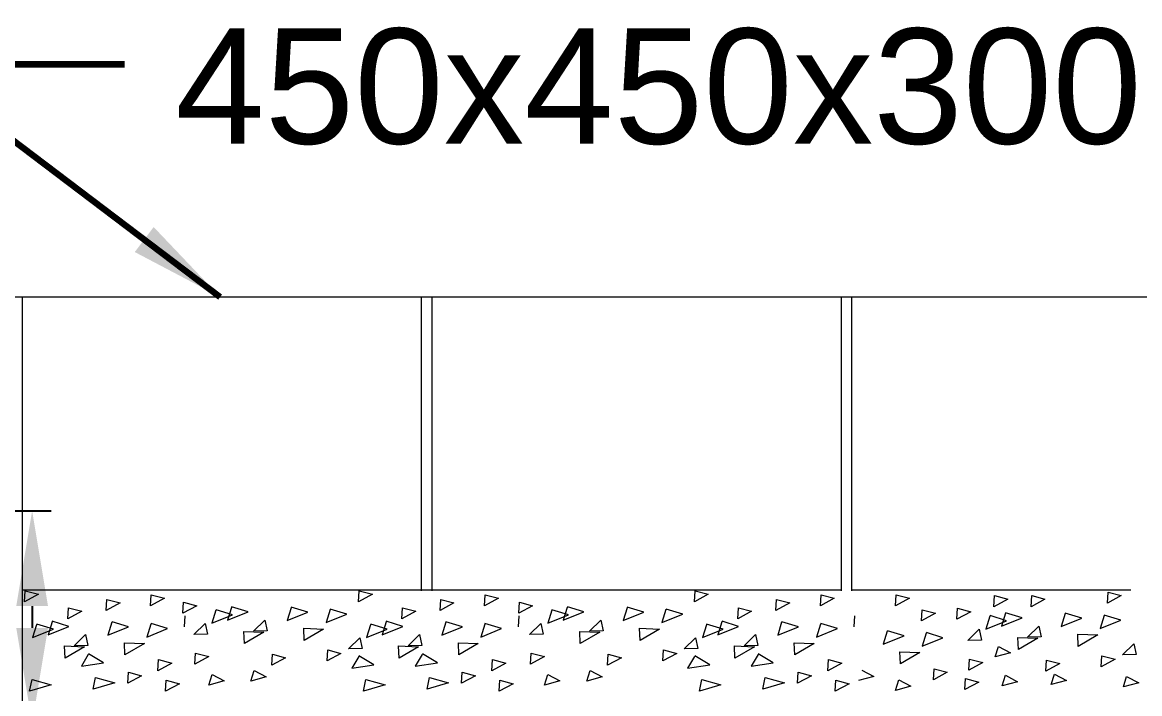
# Model space of a CAD drawing. Header units: inches. Extents: x 15 to 141071, y -30183 to 14738.
# Drawn here: x 140912.43 to 140922.98, y -18840.08 to -18833.74 of the extents above; entities that cross this region are included whole.
import ezdxf

# ---------------------------------------------------------------- set-up
doc = ezdxf.new("R2010")
doc.units = ezdxf.units.IN
doc.header["$MEASUREMENT"] = 0
doc.header["$PDMODE"] = 3
doc.layers.add('LINE', color=7, linetype='Continuous')
doc.styles.get("Standard").update_dxf_attribs({"font": 'arial.ttf'})
doc.dimstyles.get("Standard").update_dxf_attribs({"dimtxt": 0.18, "dimasz": 0.18, "dimexe": 0.18, "dimexo": 0.0625, "dimgap": 0.09, "dimtad": 0, "dimtih": 1, "dimtoh": 1, "dimdec": 4, "dimzin": 0, "dimdsep": 46, "dimtxsty": 'Standard', "dimcen": 0.09, "dimadec": 0, "dimazin": 0, "dimtfac": 1, "dimtdec": 4, "dimtofl": 0, "dimtmove": 0, "dimatfit": 3, "dimfxl": 1, "dimtolj": 1, "dimtzin": 0, "dimarcsym": 0})

# ---------------------------------------------------------------- blocks, each defined once
blk = doc.blocks.new('*D208')
at = {"layer": 'Defpoints', "color": 0, "ltscale": 0.5, "transparency": 16777216}
for p in [(140909.481, -18838.352), (140912.524, -18838.352), (140909.682, -18840.358)]:
    blk.add_point(p, dxfattribs=at)
at = {"layer": 'LINE', "color": 7, "ltscale": 0.5, "transparency": 16777216}
for p, q in [((140909.543, -18838.352), (140912.704, -18838.352)), ((140912.524, -18839.252), (140912.524, -18839.458)), ((140909.744, -18840.358), (140912.704, -18840.358)), ((140912.524, -18840.358), (140912.524, -18843.717)), ((140912.524, -18843.717), (140911.624, -18843.717))]:
    blk.add_line(p, q, dxfattribs=at)
for points in [[(140912.374, -18839.252), (140912.674, -18839.252), (140912.524, -18838.352)], [(140912.374, -18839.458), (140912.674, -18839.458), (140912.524, -18840.358)]]:
    blk.add_solid(points, dxfattribs=at)
at = {"layer": 'LINE', "color": 7, "lineweight": 20, "ltscale": 0.5, "transparency": 16777216, "insert": (140909.293, -18843.717), "char_height": 1.2, "attachment_point": 5}
blk.add_mtext('\\A1;0.30m', dxfattribs=at)
blk = doc.blocks.new('*D209')
at = {"layer": 'Defpoints', "color": 0, "ltscale": 0.5, "transparency": 16777216}
for p in [(140909.481, -18838.352), (140912.524, -18838.352), (140909.682, -18840.358)]:
    blk.add_point(p, dxfattribs=at)
at = {"layer": 'LINE', "color": 7, "ltscale": 0.5, "transparency": 16777216}
for p, q in [((140909.543, -18838.352), (140912.704, -18838.352)), ((140912.524, -18839.252), (140912.524, -18839.458)), ((140909.744, -18840.358), (140912.704, -18840.358)), ((140912.524, -18840.358), (140912.524, -18843.717)), ((140912.524, -18843.717), (140911.624, -18843.717))]:
    blk.add_line(p, q, dxfattribs=at)
for points in [[(140912.374, -18839.252), (140912.674, -18839.252), (140912.524, -18838.352)], [(140912.374, -18839.458), (140912.674, -18839.458), (140912.524, -18840.358)]]:
    blk.add_solid(points, dxfattribs=at)
at = {"layer": 'LINE', "color": 7, "lineweight": 20, "ltscale": 0.5, "transparency": 16777216, "insert": (140909.293, -18843.717), "char_height": 1.2, "attachment_point": 5}
blk.add_mtext('\\A1;0.30m', dxfattribs=at)

msp = doc.modelspace()

# ---------------------------------------------------------------- linework, layer by layer
at = {"layer": 'LINE', "color": 7, "lineweight": 20, "ltscale": 0.5}
for p, q in [((140920.265881, -18836.332575), (140904.988597, -18836.332575)), ((140920.265881, -18836.332575), (140904.988597, -18836.332575)), ((140912.434087, -18839.107513), (140912.434087, -18836.338675)), ((140912.434087, -18839.107513), (140912.434087, -18836.338675)), ((140912.434087, -18839.113613), (140912.434087, -18836.344774)), ((140912.434087, -18841.101413), (140912.434087, -18836.344774)), ((140912.434087, -18839.113613), (140912.434087, -18836.344774)), ((140912.434087, -18841.101413), (140912.434087, -18836.344774)), ((140916.201974, -18839.107513), (140916.201974, -18836.338675)), ((140916.201974, -18839.107513), (140916.201974, -18836.338675)), ((140916.300648, -18839.107513), (140916.300648, -18836.338675)), ((140916.300648, -18839.107513), (140916.300648, -18836.338675)), ((140920.167208, -18836.332575), (140918.594196, -18836.332575)), ((140920.167208, -18836.332575), (140918.594196, -18836.332575)), ((140920.167208, -18839.107513), (140920.167208, -18836.338675)), ((140920.167208, -18839.107513), (140920.167208, -18836.338675)), ((140924.033769, -18836.332575), (140920.265881, -18836.332575)), ((140922.931074, -18836.332575), (140920.265881, -18836.332575)), ((140920.265881, -18839.101413), (140920.265881, -18836.332575)), ((140924.033769, -18836.332575), (140920.265881, -18836.332575)), ((140922.931074, -18836.332575), (140920.265881, -18836.332575)), ((140920.265881, -18839.101413), (140920.265881, -18836.332575)), ((140920.265881, -18839.107513), (140920.265881, -18836.338675)), ((140920.265881, -18839.107513), (140920.265881, -18836.338675)), ((140920.265881, -18839.107513), (140920.265881, -18836.338675)), ((140920.265881, -18839.107513), (140920.265881, -18836.338675)), ((140920.167208, -18839.101413), (140912.434087, -18839.101413)), ((140920.167208, -18839.101413), (140912.434087, -18839.101413)), ((140912.453001, -18839.212361), (140912.459269, -18839.108112)), ((140912.453001, -18839.212361), (140912.459269, -18839.108112)), ((140912.584432, -18839.140625), (140912.453001, -18839.212361)), ((140912.584432, -18839.140625), (140912.453001, -18839.212361)), ((140912.459269, -18839.108112), (140912.584432, -18839.140625)), ((140912.459269, -18839.108112), (140912.584432, -18839.140625)), ((140913.642807, -18839.248831), (140913.649075, -18839.144581)), ((140913.642807, -18839.248831), (140913.649075, -18839.144581)), ((140913.649075, -18839.144581), (140913.774238, -18839.177094)), ((140913.649075, -18839.144581), (140913.774238, -18839.177094)), ((140915.606592, -18839.212361), (140915.612861, -18839.108112)), ((140915.606592, -18839.212361), (140915.612861, -18839.108112)), ((140915.738023, -18839.140625), (140915.606592, -18839.212361)), ((140915.738023, -18839.140625), (140915.606592, -18839.212361)), ((140915.612861, -18839.108112), (140915.738023, -18839.140625)), ((140915.612861, -18839.108112), (140915.738023, -18839.140625)), ((140916.796399, -18839.248831), (140916.802667, -18839.144581)), ((140916.796399, -18839.248831), (140916.802667, -18839.144581)), ((140916.802667, -18839.144581), (140916.927829, -18839.177094)), ((140916.802667, -18839.144581), (140916.927829, -18839.177094)), ((140918.778847, -18839.212361), (140918.785116, -18839.108112)), ((140918.778847, -18839.212361), (140918.785116, -18839.108112)), ((140918.910278, -18839.140625), (140918.778847, -18839.212361)), ((140918.910278, -18839.140625), (140918.778847, -18839.212361)), ((140918.785116, -18839.108112), (140918.910278, -18839.140625)), ((140918.785116, -18839.108112), (140918.910278, -18839.140625)), ((140919.968653, -18839.248831), (140919.974922, -18839.144581)), ((140919.968653, -18839.248831), (140919.974922, -18839.144581)), ((140919.974922, -18839.144581), (140920.100084, -18839.177094)), ((140919.974922, -18839.144581), (140920.100084, -18839.177094)), ((140922.900329, -18839.101413), (140920.265881, -18839.101413)), ((140922.900329, -18839.101413), (140920.265881, -18839.101413)), ((140920.677825, -18839.249516), (140920.684093, -18839.145266)), ((140920.677825, -18839.249516), (140920.684093, -18839.145266)), ((140920.684093, -18839.145266), (140920.809256, -18839.177779)), ((140920.684093, -18839.145266), (140920.809256, -18839.177779)), ((140921.607516, -18839.2579), (140921.613784, -18839.15365)), ((140921.607516, -18839.2579), (140921.613784, -18839.15365)), ((140921.613784, -18839.15365), (140921.738947, -18839.186164)), ((140921.613784, -18839.15365), (140921.738947, -18839.186164)), ((140921.95823, -18839.2579), (140921.964498, -18839.15365)), ((140921.95823, -18839.2579), (140921.964498, -18839.15365)), ((140921.964498, -18839.15365), (140922.089661, -18839.186164)), ((140921.964498, -18839.15365), (140922.089661, -18839.186164)), ((140922.679658, -18839.225404), (140922.685926, -18839.121154)), ((140922.679658, -18839.225404), (140922.685926, -18839.121154)), ((140922.811089, -18839.153667), (140922.679658, -18839.225404)), ((140922.811089, -18839.153667), (140922.679658, -18839.225404)), ((140922.685926, -18839.121154), (140922.811089, -18839.153667)), ((140922.685926, -18839.121154), (140922.811089, -18839.153667)), ((140912.862527, -18839.371709), (140912.868795, -18839.267459)), ((140912.862527, -18839.371709), (140912.868795, -18839.267459)), ((140912.868795, -18839.267459), (140912.993957, -18839.299972)), ((140912.868795, -18839.267459), (140912.993957, -18839.299972)), ((140913.222862, -18839.294425), (140913.22913, -18839.190175)), ((140913.222862, -18839.294425), (140913.22913, -18839.190175)), ((140913.354293, -18839.222688), (140913.222862, -18839.294425)), ((140913.354293, -18839.222688), (140913.222862, -18839.294425)), ((140913.22913, -18839.190175), (140913.354293, -18839.222688)), ((140913.22913, -18839.190175), (140913.354293, -18839.222688)), ((140913.774238, -18839.177094), (140913.642807, -18839.248831)), ((140913.774238, -18839.177094), (140913.642807, -18839.248831)), ((140913.947156, -18839.320587), (140913.953425, -18839.216338)), ((140913.947156, -18839.320587), (140913.953425, -18839.216338)), ((140914.078587, -18839.248851), (140913.947156, -18839.320587)), ((140914.078587, -18839.248851), (140913.947156, -18839.320587)), ((140913.953425, -18839.216338), (140914.078587, -18839.248851)), ((140913.953425, -18839.216338), (140914.078587, -18839.248851)), ((140914.405464, -18839.264025), (140914.367999, -18839.386516)), ((140914.405464, -18839.264025), (140914.367999, -18839.386516)), ((140914.563743, -18839.307379), (140914.406878, -18839.259401)), ((140914.563743, -18839.307379), (140914.406878, -18839.259401)), ((140914.970098, -18839.267301), (140914.932634, -18839.389792)), ((140914.970098, -18839.267301), (140914.932634, -18839.389792)), ((140915.128377, -18839.310656), (140914.971513, -18839.262678)), ((140915.128377, -18839.310656), (140914.971513, -18839.262678)), ((140916.016118, -18839.371709), (140916.022387, -18839.267459)), ((140916.016118, -18839.371709), (140916.022387, -18839.267459)), ((140916.022387, -18839.267459), (140916.147549, -18839.299972)), ((140916.022387, -18839.267459), (140916.147549, -18839.299972)), ((140916.376454, -18839.294425), (140916.382722, -18839.190175)), ((140916.376454, -18839.294425), (140916.382722, -18839.190175)), ((140916.507884, -18839.222688), (140916.376454, -18839.294425)), ((140916.507884, -18839.222688), (140916.376454, -18839.294425)), ((140916.382722, -18839.190175), (140916.507884, -18839.222688)), ((140916.382722, -18839.190175), (140916.507884, -18839.222688)), ((140916.927829, -18839.177094), (140916.796399, -18839.248831)), ((140916.927829, -18839.177094), (140916.796399, -18839.248831)), ((140917.119411, -18839.320587), (140917.12568, -18839.216338)), ((140917.119411, -18839.320587), (140917.12568, -18839.216338)), ((140917.250842, -18839.248851), (140917.119411, -18839.320587)), ((140917.250842, -18839.248851), (140917.119411, -18839.320587)), ((140917.12568, -18839.216338), (140917.250842, -18839.248851)), ((140917.12568, -18839.216338), (140917.250842, -18839.248851)), ((140917.577718, -18839.264025), (140917.540254, -18839.386516)), ((140917.577718, -18839.264025), (140917.540254, -18839.386516)), ((140917.735997, -18839.307379), (140917.579133, -18839.259401)), ((140917.735997, -18839.307379), (140917.579133, -18839.259401)), ((140918.142353, -18839.267301), (140918.104889, -18839.389792)), ((140918.142353, -18839.267301), (140918.104889, -18839.389792)), ((140918.300632, -18839.310656), (140918.143767, -18839.262678)), ((140918.300632, -18839.310656), (140918.143767, -18839.262678)), ((140919.188373, -18839.371709), (140919.194641, -18839.267459)), ((140919.188373, -18839.371709), (140919.194641, -18839.267459)), ((140919.194641, -18839.267459), (140919.319804, -18839.299972)), ((140919.194641, -18839.267459), (140919.319804, -18839.299972)), ((140919.548708, -18839.294425), (140919.554977, -18839.190175)), ((140919.548708, -18839.294425), (140919.554977, -18839.190175)), ((140919.680139, -18839.222688), (140919.548708, -18839.294425)), ((140919.680139, -18839.222688), (140919.548708, -18839.294425)), ((140919.554977, -18839.190175), (140919.680139, -18839.222688)), ((140919.554977, -18839.190175), (140919.680139, -18839.222688)), ((140920.100084, -18839.177094), (140919.968653, -18839.248831)), ((140920.100084, -18839.177094), (140919.968653, -18839.248831)), ((140920.809256, -18839.177779), (140920.677825, -18839.249516)), ((140920.809256, -18839.177779), (140920.677825, -18839.249516)), ((140921.738947, -18839.186164), (140921.607516, -18839.2579)), ((140921.738947, -18839.186164), (140921.607516, -18839.2579)), ((140922.089661, -18839.186164), (140921.95823, -18839.2579)), ((140922.089661, -18839.186164), (140921.95823, -18839.2579)), ((140912.993957, -18839.299972), (140912.862527, -18839.371709)), ((140912.993957, -18839.299972), (140912.862527, -18839.371709)), ((140913.963248, -18839.44847), (140913.969516, -18839.34422)), ((140913.963248, -18839.44847), (140913.969516, -18839.34422)), ((140914.259203, -18839.291076), (140914.221739, -18839.413566)), ((140914.259203, -18839.291076), (140914.221739, -18839.413566)), ((140914.221739, -18839.413566), (140914.417482, -18839.33443)), ((140914.221739, -18839.413566), (140914.417482, -18839.33443)), ((140914.417482, -18839.33443), (140914.260617, -18839.286452)), ((140914.417482, -18839.33443), (140914.260617, -18839.286452)), ((140914.367999, -18839.386516), (140914.563743, -18839.307379)), ((140914.367999, -18839.386516), (140914.563743, -18839.307379)), ((140914.932634, -18839.389792), (140915.128377, -18839.310656)), ((140914.932634, -18839.389792), (140915.128377, -18839.310656)), ((140915.338058, -18839.285296), (140915.300594, -18839.407787)), ((140915.338058, -18839.285296), (140915.300594, -18839.407787)), ((140915.300594, -18839.407787), (140915.496337, -18839.32865)), ((140915.300594, -18839.407787), (140915.496337, -18839.32865)), ((140915.496337, -18839.32865), (140915.339472, -18839.280673)), ((140915.496337, -18839.32865), (140915.339472, -18839.280673)), ((140916.147549, -18839.299972), (140916.016118, -18839.371709)), ((140916.147549, -18839.299972), (140916.016118, -18839.371709)), ((140917.11684, -18839.44847), (140917.123108, -18839.34422)), ((140917.11684, -18839.44847), (140917.123108, -18839.34422)), ((140917.431458, -18839.291076), (140917.393993, -18839.413566)), ((140917.431458, -18839.291076), (140917.393993, -18839.413566)), ((140917.393993, -18839.413566), (140917.589737, -18839.33443)), ((140917.393993, -18839.413566), (140917.589737, -18839.33443)), ((140917.589737, -18839.33443), (140917.432872, -18839.286452)), ((140917.589737, -18839.33443), (140917.432872, -18839.286452)), ((140917.540254, -18839.386516), (140917.735997, -18839.307379)), ((140917.540254, -18839.386516), (140917.735997, -18839.307379)), ((140918.104889, -18839.389792), (140918.300632, -18839.310656)), ((140918.104889, -18839.389792), (140918.300632, -18839.310656)), ((140918.510313, -18839.285296), (140918.472848, -18839.407787)), ((140918.510313, -18839.285296), (140918.472848, -18839.407787)), ((140918.472848, -18839.407787), (140918.668592, -18839.32865)), ((140918.472848, -18839.407787), (140918.668592, -18839.32865)), ((140918.668592, -18839.32865), (140918.511727, -18839.280673)), ((140918.668592, -18839.32865), (140918.511727, -18839.280673)), ((140919.319804, -18839.299972), (140919.188373, -18839.371709)), ((140919.319804, -18839.299972), (140919.188373, -18839.371709)), ((140920.289095, -18839.44847), (140920.295363, -18839.34422)), ((140920.289095, -18839.44847), (140920.295363, -18839.34422)), ((140920.923353, -18839.392352), (140920.929622, -18839.288103)), ((140920.923353, -18839.392352), (140920.929622, -18839.288103)), ((140921.054784, -18839.320616), (140920.923353, -18839.392352)), ((140921.054784, -18839.320616), (140920.923353, -18839.392352)), ((140920.929622, -18839.288103), (140921.054784, -18839.320616)), ((140920.929622, -18839.288103), (140921.054784, -18839.320616)), ((140921.257926, -18839.376709), (140921.264194, -18839.27246)), ((140921.257926, -18839.376709), (140921.264194, -18839.27246)), ((140921.389356, -18839.304973), (140921.257926, -18839.376709)), ((140921.389356, -18839.304973), (140921.257926, -18839.376709)), ((140921.264194, -18839.27246), (140921.389356, -18839.304973)), ((140921.264194, -18839.27246), (140921.389356, -18839.304973)), ((140921.569972, -18839.347198), (140921.532508, -18839.469688)), ((140921.569972, -18839.347198), (140921.532508, -18839.469688)), ((140921.728251, -18839.390552), (140921.571386, -18839.342574)), ((140921.728251, -18839.390552), (140921.571386, -18839.342574)), ((140921.716233, -18839.320147), (140921.678768, -18839.442638)), ((140921.716233, -18839.320147), (140921.678768, -18839.442638)), ((140921.678768, -18839.442638), (140921.874512, -18839.363501)), ((140921.678768, -18839.442638), (140921.874512, -18839.363501)), ((140921.874512, -18839.363501), (140921.717647, -18839.315523)), ((140921.874512, -18839.363501), (140921.717647, -18839.315523)), ((140922.280867, -18839.323424), (140922.243403, -18839.445914)), ((140922.280867, -18839.323424), (140922.243403, -18839.445914)), ((140922.243403, -18839.445914), (140922.439147, -18839.366778)), ((140922.243403, -18839.445914), (140922.439147, -18839.366778)), ((140922.439147, -18839.366778), (140922.282282, -18839.3188)), ((140922.439147, -18839.366778), (140922.282282, -18839.3188)), ((140922.648827, -18839.341418), (140922.611363, -18839.463909)), ((140922.648827, -18839.341418), (140922.611363, -18839.463909)), ((140922.807106, -18839.384772), (140922.650241, -18839.336795)), ((140922.807106, -18839.384772), (140922.650241, -18839.336795)), ((140912.566351, -18839.427777), (140912.528887, -18839.550268)), ((140912.566351, -18839.427777), (140912.528887, -18839.550268)), ((140912.528887, -18839.550268), (140912.724631, -18839.471131)), ((140912.528887, -18839.550268), (140912.724631, -18839.471131)), ((140912.724631, -18839.471131), (140912.567766, -18839.423153)), ((140912.724631, -18839.471131), (140912.567766, -18839.423153)), ((140912.712612, -18839.400727), (140912.675148, -18839.523217)), ((140912.712612, -18839.400727), (140912.675148, -18839.523217)), ((140912.675148, -18839.523217), (140912.870891, -18839.444081)), ((140912.675148, -18839.523217), (140912.870891, -18839.444081)), ((140912.870891, -18839.444081), (140912.714026, -18839.396103)), ((140912.870891, -18839.444081), (140912.714026, -18839.396103)), ((140913.277247, -18839.404003), (140913.239783, -18839.526494)), ((140913.277247, -18839.404003), (140913.239783, -18839.526494)), ((140913.239783, -18839.526494), (140913.435526, -18839.447357)), ((140913.239783, -18839.526494), (140913.435526, -18839.447357)), ((140913.435526, -18839.447357), (140913.278661, -18839.399379)), ((140913.435526, -18839.447357), (140913.278661, -18839.399379)), ((140913.645206, -18839.421998), (140913.607742, -18839.544488)), ((140913.645206, -18839.421998), (140913.607742, -18839.544488)), ((140913.607742, -18839.544488), (140913.803485, -18839.465352)), ((140913.607742, -18839.544488), (140913.803485, -18839.465352)), ((140913.803485, -18839.465352), (140913.646621, -18839.417374)), ((140913.803485, -18839.465352), (140913.646621, -18839.417374)), ((140914.05037, -18839.519611), (140914.15768, -18839.415185)), ((140914.05037, -18839.519611), (140914.15768, -18839.415185)), ((140914.15768, -18839.415185), (140914.179665, -18839.517283)), ((140914.15768, -18839.415185), (140914.179665, -18839.517283)), ((140914.615004, -18839.489411), (140914.722315, -18839.384986)), ((140914.615004, -18839.489411), (140914.722315, -18839.384986)), ((140914.722315, -18839.384986), (140914.7443, -18839.487084)), ((140914.722315, -18839.384986), (140914.7443, -18839.487084)), ((140915.088574, -18839.461843), (140915.27707, -18839.468873)), ((140915.093433, -18839.576397), (140915.088574, -18839.461843)), ((140915.088574, -18839.461843), (140915.27707, -18839.468873)), ((140915.093433, -18839.576397), (140915.088574, -18839.461843)), ((140915.27707, -18839.468873), (140915.093433, -18839.576397)), ((140915.27707, -18839.468873), (140915.093433, -18839.576397)), ((140915.719943, -18839.427777), (140915.682479, -18839.550268)), ((140915.719943, -18839.427777), (140915.682479, -18839.550268)), ((140915.682479, -18839.550268), (140915.878222, -18839.471131)), ((140915.682479, -18839.550268), (140915.878222, -18839.471131)), ((140915.878222, -18839.471131), (140915.721357, -18839.423153)), ((140915.878222, -18839.471131), (140915.721357, -18839.423153)), ((140915.866204, -18839.400727), (140915.828739, -18839.523217)), ((140915.866204, -18839.400727), (140915.828739, -18839.523217)), ((140915.828739, -18839.523217), (140916.024483, -18839.444081)), ((140915.828739, -18839.523217), (140916.024483, -18839.444081)), ((140916.024483, -18839.444081), (140915.867618, -18839.396103)), ((140916.024483, -18839.444081), (140915.867618, -18839.396103)), ((140916.430839, -18839.404003), (140916.393374, -18839.526494)), ((140916.430839, -18839.404003), (140916.393374, -18839.526494)), ((140916.393374, -18839.526494), (140916.589118, -18839.447357)), ((140916.393374, -18839.526494), (140916.589118, -18839.447357)), ((140916.589118, -18839.447357), (140916.432253, -18839.399379)), ((140916.589118, -18839.447357), (140916.432253, -18839.399379)), ((140916.798798, -18839.421998), (140916.761334, -18839.544488)), ((140916.798798, -18839.421998), (140916.761334, -18839.544488)), ((140916.761334, -18839.544488), (140916.957077, -18839.465352)), ((140916.761334, -18839.544488), (140916.957077, -18839.465352)), ((140916.957077, -18839.465352), (140916.800212, -18839.417374)), ((140916.957077, -18839.465352), (140916.800212, -18839.417374)), ((140917.222624, -18839.519611), (140917.329935, -18839.415185)), ((140917.222624, -18839.519611), (140917.329935, -18839.415185)), ((140917.329935, -18839.415185), (140917.35192, -18839.517283)), ((140917.329935, -18839.415185), (140917.35192, -18839.517283)), ((140917.787259, -18839.489411), (140917.89457, -18839.384986)), ((140917.787259, -18839.489411), (140917.89457, -18839.384986)), ((140917.89457, -18839.384986), (140917.916555, -18839.487084)), ((140917.89457, -18839.384986), (140917.916555, -18839.487084)), ((140918.260829, -18839.461843), (140918.449325, -18839.468873)), ((140918.265688, -18839.576397), (140918.260829, -18839.461843)), ((140918.260829, -18839.461843), (140918.449325, -18839.468873)), ((140918.265688, -18839.576397), (140918.260829, -18839.461843)), ((140918.449325, -18839.468873), (140918.265688, -18839.576397)), ((140918.449325, -18839.468873), (140918.265688, -18839.576397)), ((140918.892198, -18839.427777), (140918.854734, -18839.550268)), ((140918.892198, -18839.427777), (140918.854734, -18839.550268)), ((140918.854734, -18839.550268), (140919.050477, -18839.471131)), ((140918.854734, -18839.550268), (140919.050477, -18839.471131)), ((140919.050477, -18839.471131), (140918.893612, -18839.423153)), ((140919.050477, -18839.471131), (140918.893612, -18839.423153)), ((140919.038459, -18839.400727), (140919.000994, -18839.523217)), ((140919.038459, -18839.400727), (140919.000994, -18839.523217)), ((140919.000994, -18839.523217), (140919.196738, -18839.444081)), ((140919.000994, -18839.523217), (140919.196738, -18839.444081)), ((140919.196738, -18839.444081), (140919.039873, -18839.396103)), ((140919.196738, -18839.444081), (140919.039873, -18839.396103)), ((140919.603093, -18839.404003), (140919.565629, -18839.526494)), ((140919.603093, -18839.404003), (140919.565629, -18839.526494)), ((140919.565629, -18839.526494), (140919.761372, -18839.447357)), ((140919.565629, -18839.526494), (140919.761372, -18839.447357)), ((140919.761372, -18839.447357), (140919.604508, -18839.399379)), ((140919.761372, -18839.447357), (140919.604508, -18839.399379)), ((140919.971053, -18839.421998), (140919.933589, -18839.544488)), ((140919.971053, -18839.421998), (140919.933589, -18839.544488)), ((140919.933589, -18839.544488), (140920.129332, -18839.465352)), ((140919.933589, -18839.544488), (140920.129332, -18839.465352)), ((140920.129332, -18839.465352), (140919.972467, -18839.417374)), ((140920.129332, -18839.465352), (140919.972467, -18839.417374)), ((140921.361139, -18839.575733), (140921.468449, -18839.471307)), ((140921.361139, -18839.575733), (140921.468449, -18839.471307)), ((140921.468449, -18839.471307), (140921.490434, -18839.573405)), ((140921.468449, -18839.471307), (140921.490434, -18839.573405)), ((140921.532508, -18839.469688), (140921.728251, -18839.390552)), ((140921.532508, -18839.469688), (140921.728251, -18839.390552)), ((140921.925774, -18839.545533), (140922.033084, -18839.441108)), ((140921.925774, -18839.545533), (140922.033084, -18839.441108)), ((140922.033084, -18839.441108), (140922.055069, -18839.543206)), ((140922.033084, -18839.441108), (140922.055069, -18839.543206)), ((140922.611363, -18839.463909), (140922.807106, -18839.384772)), ((140922.611363, -18839.463909), (140922.807106, -18839.384772)), ((140912.922153, -18839.626113), (140913.029464, -18839.521687)), ((140912.922153, -18839.626113), (140913.029464, -18839.521687)), ((140913.029464, -18839.521687), (140913.051449, -18839.623785)), ((140913.029464, -18839.521687), (140913.051449, -18839.623785)), ((140914.179665, -18839.517283), (140914.05037, -18839.519611)), ((140914.179665, -18839.517283), (140914.05037, -18839.519611)), ((140914.528799, -18839.606596), (140914.52394, -18839.492043)), ((140914.52394, -18839.492043), (140914.712435, -18839.499073)), ((140914.528799, -18839.606596), (140914.52394, -18839.492043)), ((140914.52394, -18839.492043), (140914.712435, -18839.499073)), ((140914.712435, -18839.499073), (140914.528799, -18839.606596)), ((140914.712435, -18839.499073), (140914.528799, -18839.606596)), ((140914.7443, -18839.487084), (140914.615004, -18839.489411)), ((140914.7443, -18839.487084), (140914.615004, -18839.489411)), ((140915.51111, -18839.656313), (140915.61842, -18839.551887)), ((140915.51111, -18839.656313), (140915.61842, -18839.551887)), ((140915.61842, -18839.551887), (140915.640405, -18839.653985)), ((140915.61842, -18839.551887), (140915.640405, -18839.653985)), ((140916.075745, -18839.626113), (140916.183055, -18839.521687)), ((140916.075745, -18839.626113), (140916.183055, -18839.521687)), ((140916.183055, -18839.521687), (140916.20504, -18839.623785)), ((140916.183055, -18839.521687), (140916.20504, -18839.623785)), ((140917.35192, -18839.517283), (140917.222624, -18839.519611)), ((140917.35192, -18839.517283), (140917.222624, -18839.519611)), ((140917.701053, -18839.606596), (140917.696194, -18839.492043)), ((140917.696194, -18839.492043), (140917.88469, -18839.499073)), ((140917.701053, -18839.606596), (140917.696194, -18839.492043)), ((140917.696194, -18839.492043), (140917.88469, -18839.499073)), ((140917.88469, -18839.499073), (140917.701053, -18839.606596)), ((140917.88469, -18839.499073), (140917.701053, -18839.606596)), ((140917.916555, -18839.487084), (140917.787259, -18839.489411)), ((140917.916555, -18839.487084), (140917.787259, -18839.489411)), ((140918.683365, -18839.656313), (140918.790675, -18839.551887)), ((140918.683365, -18839.656313), (140918.790675, -18839.551887)), ((140918.790675, -18839.551887), (140918.81266, -18839.653985)), ((140918.790675, -18839.551887), (140918.81266, -18839.653985)), ((140919.247999, -18839.626113), (140919.35531, -18839.521687)), ((140919.247999, -18839.626113), (140919.35531, -18839.521687)), ((140919.35531, -18839.521687), (140919.377295, -18839.623785)), ((140919.35531, -18839.521687), (140919.377295, -18839.623785)), ((140920.600681, -18839.489361), (140920.563217, -18839.611852)), ((140920.600681, -18839.489361), (140920.563217, -18839.611852)), ((140920.563217, -18839.611852), (140920.75896, -18839.532715)), ((140920.563217, -18839.611852), (140920.75896, -18839.532715)), ((140920.75896, -18839.532715), (140920.602096, -18839.484737)), ((140920.75896, -18839.532715), (140920.602096, -18839.484737)), ((140920.968641, -18839.507356), (140920.931177, -18839.629846)), ((140920.968641, -18839.507356), (140920.931177, -18839.629846)), ((140920.931177, -18839.629846), (140921.12692, -18839.55071)), ((140920.931177, -18839.629846), (140921.12692, -18839.55071)), ((140921.12692, -18839.55071), (140920.970055, -18839.502732)), ((140921.12692, -18839.55071), (140920.970055, -18839.502732)), ((140921.490434, -18839.573405), (140921.361139, -18839.575733)), ((140921.490434, -18839.573405), (140921.361139, -18839.575733)), ((140921.839568, -18839.662719), (140921.834709, -18839.548165)), ((140921.834709, -18839.548165), (140922.023204, -18839.555195)), ((140921.839568, -18839.662719), (140921.834709, -18839.548165)), ((140921.834709, -18839.548165), (140922.023204, -18839.555195)), ((140922.023204, -18839.555195), (140921.839568, -18839.662719)), ((140922.023204, -18839.555195), (140921.839568, -18839.662719)), ((140922.055069, -18839.543206), (140921.925774, -18839.545533)), ((140922.055069, -18839.543206), (140921.925774, -18839.545533)), ((140922.399344, -18839.517965), (140922.587839, -18839.524995)), ((140922.404203, -18839.632519), (140922.399344, -18839.517965)), ((140922.399344, -18839.517965), (140922.587839, -18839.524995)), ((140922.404203, -18839.632519), (140922.399344, -18839.517965)), ((140922.587839, -18839.524995), (140922.404203, -18839.632519)), ((140922.587839, -18839.524995), (140922.404203, -18839.632519)), ((140912.831088, -18839.628744), (140913.019583, -18839.635774)), ((140912.835947, -18839.743298), (140912.831088, -18839.628744)), ((140912.831088, -18839.628744), (140913.019583, -18839.635774)), ((140912.835947, -18839.743298), (140912.831088, -18839.628744)), ((140913.019583, -18839.635774), (140912.835947, -18839.743298)), ((140913.019583, -18839.635774), (140912.835947, -18839.743298)), ((140913.051449, -18839.623785), (140912.922153, -18839.626113)), ((140913.051449, -18839.623785), (140912.922153, -18839.626113)), ((140913.395723, -18839.598545), (140913.584218, -18839.605575)), ((140913.400582, -18839.713098), (140913.395723, -18839.598545)), ((140913.395723, -18839.598545), (140913.584218, -18839.605575)), ((140913.400582, -18839.713098), (140913.395723, -18839.598545)), ((140913.584218, -18839.605575), (140913.400582, -18839.713098)), ((140913.584218, -18839.605575), (140913.400582, -18839.713098)), ((140915.309393, -18839.770454), (140915.315661, -18839.666204)), ((140915.309393, -18839.770454), (140915.315661, -18839.666204)), ((140915.315661, -18839.666204), (140915.440824, -18839.698717)), ((140915.315661, -18839.666204), (140915.440824, -18839.698717)), ((140915.640405, -18839.653985), (140915.51111, -18839.656313)), ((140915.640405, -18839.653985), (140915.51111, -18839.656313)), ((140915.98468, -18839.628744), (140916.173175, -18839.635774)), ((140915.989539, -18839.743298), (140915.98468, -18839.628744)), ((140915.98468, -18839.628744), (140916.173175, -18839.635774)), ((140915.989539, -18839.743298), (140915.98468, -18839.628744)), ((140916.173175, -18839.635774), (140915.989539, -18839.743298)), ((140916.173175, -18839.635774), (140915.989539, -18839.743298)), ((140916.20504, -18839.623785), (140916.075745, -18839.626113)), ((140916.20504, -18839.623785), (140916.075745, -18839.626113)), ((140916.549315, -18839.598545), (140916.73781, -18839.605575)), ((140916.554174, -18839.713098), (140916.549315, -18839.598545)), ((140916.549315, -18839.598545), (140916.73781, -18839.605575)), ((140916.554174, -18839.713098), (140916.549315, -18839.598545)), ((140916.73781, -18839.605575), (140916.554174, -18839.713098)), ((140916.73781, -18839.605575), (140916.554174, -18839.713098)), ((140918.481648, -18839.770454), (140918.487916, -18839.666204)), ((140918.481648, -18839.770454), (140918.487916, -18839.666204)), ((140918.487916, -18839.666204), (140918.613079, -18839.698717)), ((140918.487916, -18839.666204), (140918.613079, -18839.698717)), ((140918.81266, -18839.653985), (140918.683365, -18839.656313)), ((140918.81266, -18839.653985), (140918.683365, -18839.656313)), ((140919.156935, -18839.628744), (140919.34543, -18839.635774)), ((140919.161794, -18839.743298), (140919.156935, -18839.628744)), ((140919.156935, -18839.628744), (140919.34543, -18839.635774)), ((140919.161794, -18839.743298), (140919.156935, -18839.628744)), ((140919.34543, -18839.635774), (140919.161794, -18839.743298)), ((140919.34543, -18839.635774), (140919.161794, -18839.743298)), ((140919.377295, -18839.623785), (140919.247999, -18839.626113)), ((140919.377295, -18839.623785), (140919.247999, -18839.626113)), ((140919.721569, -18839.598545), (140919.910065, -18839.605575)), ((140919.726428, -18839.713098), (140919.721569, -18839.598545)), ((140919.721569, -18839.598545), (140919.910065, -18839.605575)), ((140919.726428, -18839.713098), (140919.721569, -18839.598545)), ((140919.910065, -18839.605575), (140919.726428, -18839.713098)), ((140919.910065, -18839.605575), (140919.726428, -18839.713098)), ((140920.719157, -18839.683902), (140920.907653, -18839.690933)), ((140920.724017, -18839.798456), (140920.719157, -18839.683902)), ((140920.719157, -18839.683902), (140920.907653, -18839.690933)), ((140920.724017, -18839.798456), (140920.719157, -18839.683902)), ((140920.907653, -18839.690933), (140920.724017, -18839.798456)), ((140920.907653, -18839.690933), (140920.724017, -18839.798456)), ((140921.61986, -18839.732707), (140921.650904, -18839.632989)), ((140921.61986, -18839.732707), (140921.650904, -18839.632989)), ((140921.650904, -18839.632989), (140921.764643, -18839.69452)), ((140921.650904, -18839.632989), (140921.764643, -18839.69452)), ((140922.821879, -18839.712435), (140922.929189, -18839.608009)), ((140922.821879, -18839.712435), (140922.929189, -18839.608009)), ((140922.929189, -18839.608009), (140922.951175, -18839.710107)), ((140922.929189, -18839.608009), (140922.951175, -18839.710107)), ((140913.054391, -18839.708666), (140912.988692, -18839.818626)), ((140913.054391, -18839.708666), (140912.988692, -18839.818626)), ((140912.988692, -18839.818626), (140913.197688, -18839.788651)), ((140912.988692, -18839.818626), (140913.197688, -18839.788651)), ((140913.197688, -18839.788651), (140913.056871, -18839.704515)), ((140913.197688, -18839.788651), (140913.056871, -18839.704515)), ((140913.712644, -18839.862472), (140913.718912, -18839.758222)), ((140913.712644, -18839.862472), (140913.718912, -18839.758222)), ((140913.844075, -18839.790735), (140913.712644, -18839.862472)), ((140913.844075, -18839.790735), (140913.712644, -18839.862472)), ((140913.718912, -18839.758222), (140913.844075, -18839.790735)), ((140913.718912, -18839.758222), (140913.844075, -18839.790735)), ((140914.059823, -18839.801127), (140914.066091, -18839.696877)), ((140914.059823, -18839.801127), (140914.066091, -18839.696877)), ((140914.191254, -18839.72939), (140914.059823, -18839.801127)), ((140914.191254, -18839.72939), (140914.059823, -18839.801127)), ((140914.066091, -18839.696877), (140914.191254, -18839.72939)), ((140914.066091, -18839.696877), (140914.191254, -18839.72939)), ((140914.787032, -18839.811351), (140914.7933, -18839.707102)), ((140914.787032, -18839.811351), (140914.7933, -18839.707102)), ((140914.918463, -18839.739615), (140914.787032, -18839.811351)), ((140914.918463, -18839.739615), (140914.787032, -18839.811351)), ((140914.7933, -18839.707102), (140914.918463, -18839.739615)), ((140914.7933, -18839.707102), (140914.918463, -18839.739615)), ((140915.440824, -18839.698717), (140915.309393, -18839.770454)), ((140915.440824, -18839.698717), (140915.309393, -18839.770454)), ((140915.608036, -18839.727764), (140915.542338, -18839.837723)), ((140915.608036, -18839.727764), (140915.542338, -18839.837723)), ((140915.751334, -18839.807749), (140915.610516, -18839.723613)), ((140915.751334, -18839.807749), (140915.610516, -18839.723613)), ((140916.207982, -18839.708666), (140916.142283, -18839.818626)), ((140916.207982, -18839.708666), (140916.142283, -18839.818626)), ((140916.142283, -18839.818626), (140916.35128, -18839.788651)), ((140916.142283, -18839.818626), (140916.35128, -18839.788651)), ((140916.35128, -18839.788651), (140916.210462, -18839.704515)), ((140916.35128, -18839.788651), (140916.210462, -18839.704515)), ((140916.866235, -18839.862472), (140916.872504, -18839.758222)), ((140916.866235, -18839.862472), (140916.872504, -18839.758222)), ((140916.997666, -18839.790735), (140916.866235, -18839.862472)), ((140916.997666, -18839.790735), (140916.866235, -18839.862472)), ((140916.872504, -18839.758222), (140916.997666, -18839.790735)), ((140916.872504, -18839.758222), (140916.997666, -18839.790735)), ((140917.232077, -18839.801127), (140917.238346, -18839.696877)), ((140917.232077, -18839.801127), (140917.238346, -18839.696877)), ((140917.363508, -18839.72939), (140917.232077, -18839.801127)), ((140917.363508, -18839.72939), (140917.232077, -18839.801127)), ((140917.238346, -18839.696877), (140917.363508, -18839.72939)), ((140917.238346, -18839.696877), (140917.363508, -18839.72939)), ((140917.959286, -18839.811351), (140917.965555, -18839.707102)), ((140917.959286, -18839.811351), (140917.965555, -18839.707102)), ((140918.090717, -18839.739615), (140917.959286, -18839.811351)), ((140918.090717, -18839.739615), (140917.959286, -18839.811351)), ((140917.965555, -18839.707102), (140918.090717, -18839.739615)), ((140917.965555, -18839.707102), (140918.090717, -18839.739615)), ((140918.613079, -18839.698717), (140918.481648, -18839.770454)), ((140918.613079, -18839.698717), (140918.481648, -18839.770454)), ((140918.780291, -18839.727764), (140918.714592, -18839.837723)), ((140918.780291, -18839.727764), (140918.714592, -18839.837723)), ((140918.923589, -18839.807749), (140918.782771, -18839.723613)), ((140918.923589, -18839.807749), (140918.782771, -18839.723613)), ((140919.380237, -18839.708666), (140919.314538, -18839.818626)), ((140919.380237, -18839.708666), (140919.314538, -18839.818626)), ((140919.314538, -18839.818626), (140919.523535, -18839.788651)), ((140919.314538, -18839.818626), (140919.523535, -18839.788651)), ((140919.523535, -18839.788651), (140919.382717, -18839.704515)), ((140919.523535, -18839.788651), (140919.382717, -18839.704515)), ((140920.03849, -18839.862472), (140920.044758, -18839.758222)), ((140920.03849, -18839.862472), (140920.044758, -18839.758222)), ((140920.169921, -18839.790735), (140920.03849, -18839.862472)), ((140920.169921, -18839.790735), (140920.03849, -18839.862472)), ((140920.044758, -18839.758222), (140920.169921, -18839.790735)), ((140920.044758, -18839.758222), (140920.169921, -18839.790735)), ((140921.370592, -18839.857249), (140921.37686, -18839.752999)), ((140921.370592, -18839.857249), (140921.37686, -18839.752999)), ((140921.502023, -18839.785512), (140921.370592, -18839.857249)), ((140921.502023, -18839.785512), (140921.370592, -18839.857249)), ((140921.37686, -18839.752999), (140921.502023, -18839.785512)), ((140921.37686, -18839.752999), (140921.502023, -18839.785512)), ((140921.764643, -18839.69452), (140921.61986, -18839.732707)), ((140921.764643, -18839.69452), (140921.61986, -18839.732707)), ((140922.097801, -18839.867474), (140922.104069, -18839.763224)), ((140922.097801, -18839.867474), (140922.104069, -18839.763224)), ((140922.229232, -18839.795737), (140922.097801, -18839.867474)), ((140922.229232, -18839.795737), (140922.097801, -18839.867474)), ((140922.104069, -18839.763224), (140922.229232, -18839.795737)), ((140922.104069, -18839.763224), (140922.229232, -18839.795737)), ((140922.620162, -18839.826576), (140922.62643, -18839.722326)), ((140922.620162, -18839.826576), (140922.62643, -18839.722326)), ((140922.751593, -18839.754839), (140922.620162, -18839.826576)), ((140922.751593, -18839.754839), (140922.620162, -18839.826576)), ((140922.62643, -18839.722326), (140922.751593, -18839.754839)), ((140922.62643, -18839.722326), (140922.751593, -18839.754839)), ((140922.951175, -18839.710107), (140922.821879, -18839.712435)), ((140922.951175, -18839.710107), (140922.821879, -18839.712435)), ((140913.426794, -18839.981399), (140913.433063, -18839.877149)), ((140913.426794, -18839.981399), (140913.433063, -18839.877149)), ((140913.433063, -18839.877149), (140913.558225, -18839.909662)), ((140913.433063, -18839.877149), (140913.558225, -18839.909662)), ((140914.191979, -18839.998022), (140914.223022, -18839.898304)), ((140914.191979, -18839.998022), (140914.223022, -18839.898304)), ((140914.223022, -18839.898304), (140914.336761, -18839.959835)), ((140914.223022, -18839.898304), (140914.336761, -18839.959835)), ((140914.589701, -18839.959935), (140914.620745, -18839.860218)), ((140914.589701, -18839.959935), (140914.620745, -18839.860218)), ((140914.620745, -18839.860218), (140914.734484, -18839.921749)), ((140914.620745, -18839.860218), (140914.734484, -18839.921749)), ((140915.542338, -18839.837723), (140915.751334, -18839.807749)), ((140915.542338, -18839.837723), (140915.751334, -18839.807749)), ((140916.580386, -18839.981399), (140916.586654, -18839.877149)), ((140916.580386, -18839.981399), (140916.586654, -18839.877149)), ((140916.586654, -18839.877149), (140916.711817, -18839.909662)), ((140916.586654, -18839.877149), (140916.711817, -18839.909662)), ((140917.364233, -18839.998022), (140917.395277, -18839.898304)), ((140917.364233, -18839.998022), (140917.395277, -18839.898304)), ((140917.395277, -18839.898304), (140917.509016, -18839.959835)), ((140917.395277, -18839.898304), (140917.509016, -18839.959835)), ((140917.761956, -18839.959935), (140917.792999, -18839.860218)), ((140917.761956, -18839.959935), (140917.792999, -18839.860218)), ((140917.792999, -18839.860218), (140917.906739, -18839.921749)), ((140917.792999, -18839.860218), (140917.906739, -18839.921749)), ((140918.714592, -18839.837723), (140918.923589, -18839.807749)), ((140918.714592, -18839.837723), (140918.923589, -18839.807749)), ((140919.752641, -18839.981399), (140919.758909, -18839.877149)), ((140919.752641, -18839.981399), (140919.758909, -18839.877149)), ((140919.758909, -18839.877149), (140919.884072, -18839.909662)), ((140919.758909, -18839.877149), (140919.884072, -18839.909662)), ((140920.359673, -18839.856135), (140920.473412, -18839.917666)), ((140920.359673, -18839.856135), (140920.473412, -18839.917666)), ((140921.036078, -18839.94783), (140921.042346, -18839.84358)), ((140921.036078, -18839.94783), (140921.042346, -18839.84358)), ((140921.167509, -18839.876093), (140921.036078, -18839.94783)), ((140921.167509, -18839.876093), (140921.036078, -18839.94783)), ((140921.042346, -18839.84358), (140921.167509, -18839.876093)), ((140921.042346, -18839.84358), (140921.167509, -18839.876093)), ((140922.149549, -18839.993857), (140922.180593, -18839.894139)), ((140922.149549, -18839.993857), (140922.180593, -18839.894139)), ((140922.180593, -18839.894139), (140922.294332, -18839.95567)), ((140922.180593, -18839.894139), (140922.294332, -18839.95567)), ((140912.500196, -18840.057397), (140912.522903, -18839.945011)), ((140912.500196, -18840.057397), (140912.522903, -18839.945011)), ((140912.704234, -18839.996962), (140912.500196, -18840.057397)), ((140912.704234, -18839.996962), (140912.500196, -18840.057397)), ((140912.522903, -18839.945011), (140912.704234, -18839.996962)), ((140912.522903, -18839.945011), (140912.704234, -18839.996962)), ((140913.100142, -18840.038299), (140913.122849, -18839.925913)), ((140913.100142, -18840.038299), (140913.122849, -18839.925913)), ((140913.30418, -18839.977865), (140913.100142, -18840.038299)), ((140913.30418, -18839.977865), (140913.100142, -18840.038299)), ((140913.122849, -18839.925913), (140913.30418, -18839.977865)), ((140913.122849, -18839.925913), (140913.30418, -18839.977865)), ((140913.558225, -18839.909662), (140913.426794, -18839.981399)), ((140913.558225, -18839.909662), (140913.426794, -18839.981399)), ((140913.782808, -18840.057406), (140913.789076, -18839.953157)), ((140913.782808, -18840.057406), (140913.789076, -18839.953157)), ((140913.914238, -18839.98567), (140913.782808, -18840.057406)), ((140913.914238, -18839.98567), (140913.782808, -18840.057406)), ((140913.789076, -18839.953157), (140913.914238, -18839.98567)), ((140913.789076, -18839.953157), (140913.914238, -18839.98567)), ((140914.336761, -18839.959835), (140914.191979, -18839.998022)), ((140914.336761, -18839.959835), (140914.191979, -18839.998022)), ((140914.734484, -18839.921749), (140914.589701, -18839.959935)), ((140914.734484, -18839.921749), (140914.589701, -18839.959935)), ((140915.653788, -18840.057397), (140915.676494, -18839.945011)), ((140915.653788, -18840.057397), (140915.676494, -18839.945011)), ((140915.857826, -18839.996962), (140915.653788, -18840.057397)), ((140915.857826, -18839.996962), (140915.653788, -18840.057397)), ((140915.676494, -18839.945011), (140915.857826, -18839.996962)), ((140915.676494, -18839.945011), (140915.857826, -18839.996962)), ((140916.253734, -18840.038299), (140916.27644, -18839.925913)), ((140916.253734, -18840.038299), (140916.27644, -18839.925913)), ((140916.457771, -18839.977865), (140916.253734, -18840.038299)), ((140916.457771, -18839.977865), (140916.253734, -18840.038299)), ((140916.27644, -18839.925913), (140916.457771, -18839.977865)), ((140916.27644, -18839.925913), (140916.457771, -18839.977865)), ((140916.711817, -18839.909662), (140916.580386, -18839.981399)), ((140916.711817, -18839.909662), (140916.580386, -18839.981399)), ((140916.936399, -18840.057406), (140916.942668, -18839.953157)), ((140916.936399, -18840.057406), (140916.942668, -18839.953157)), ((140917.06783, -18839.98567), (140916.936399, -18840.057406)), ((140917.06783, -18839.98567), (140916.936399, -18840.057406)), ((140916.942668, -18839.953157), (140917.06783, -18839.98567)), ((140916.942668, -18839.953157), (140917.06783, -18839.98567)), ((140917.509016, -18839.959835), (140917.364233, -18839.998022)), ((140917.509016, -18839.959835), (140917.364233, -18839.998022)), ((140917.906739, -18839.921749), (140917.761956, -18839.959935)), ((140917.906739, -18839.921749), (140917.761956, -18839.959935)), ((140918.826043, -18840.057397), (140918.848749, -18839.945011)), ((140918.826043, -18840.057397), (140918.848749, -18839.945011)), ((140919.03008, -18839.996962), (140918.826043, -18840.057397)), ((140919.03008, -18839.996962), (140918.826043, -18840.057397)), ((140918.848749, -18839.945011), (140919.03008, -18839.996962)), ((140918.848749, -18839.945011), (140919.03008, -18839.996962)), ((140919.425989, -18840.038299), (140919.448695, -18839.925913)), ((140919.425989, -18840.038299), (140919.448695, -18839.925913)), ((140919.630026, -18839.977865), (140919.425989, -18840.038299)), ((140919.630026, -18839.977865), (140919.425989, -18840.038299)), ((140919.448695, -18839.925913), (140919.630026, -18839.977865)), ((140919.448695, -18839.925913), (140919.630026, -18839.977865)), ((140919.884072, -18839.909662), (140919.752641, -18839.981399)), ((140919.884072, -18839.909662), (140919.752641, -18839.981399)), ((140920.108654, -18840.057406), (140920.114922, -18839.953157)), ((140920.108654, -18840.057406), (140920.114922, -18839.953157)), ((140920.240085, -18839.98567), (140920.108654, -18840.057406)), ((140920.240085, -18839.98567), (140920.108654, -18840.057406)), ((140920.114922, -18839.953157), (140920.240085, -18839.98567)), ((140920.114922, -18839.953157), (140920.240085, -18839.98567)), ((140920.473412, -18839.917666), (140920.328629, -18839.955853)), ((140920.473412, -18839.917666), (140920.328629, -18839.955853)), ((140920.677292, -18840.048355), (140920.708335, -18839.948638)), ((140920.677292, -18840.048355), (140920.708335, -18839.948638)), ((140920.708335, -18839.948638), (140920.822075, -18840.010169)), ((140920.708335, -18839.948638), (140920.822075, -18840.010169)), ((140921.333839, -18840.041158), (140921.340108, -18839.936908)), ((140921.333839, -18840.041158), (140921.340108, -18839.936908)), ((140921.46527, -18839.969421), (140921.333839, -18840.041158)), ((140921.46527, -18839.969421), (140921.333839, -18840.041158)), ((140921.340108, -18839.936908), (140921.46527, -18839.969421)), ((140921.340108, -18839.936908), (140921.46527, -18839.969421)), ((140921.685217, -18840.004817), (140921.71626, -18839.905099)), ((140921.685217, -18840.004817), (140921.71626, -18839.905099)), ((140921.83, -18839.96663), (140921.685217, -18840.004817)), ((140921.83, -18839.96663), (140921.685217, -18840.004817)), ((140921.71626, -18839.905099), (140921.83, -18839.96663)), ((140921.71626, -18839.905099), (140921.83, -18839.96663)), ((140922.294332, -18839.95567), (140922.149549, -18839.993857)), ((140922.294332, -18839.95567), (140922.149549, -18839.993857)), ((140922.830578, -18840.01564), (140922.861622, -18839.915922)), ((140922.830578, -18840.01564), (140922.861622, -18839.915922)), ((140922.975361, -18839.977453), (140922.830578, -18840.01564)), ((140922.975361, -18839.977453), (140922.830578, -18840.01564)), ((140922.861622, -18839.915922), (140922.975361, -18839.977453)), ((140922.861622, -18839.915922), (140922.975361, -18839.977453)), ((140920.822075, -18840.010169), (140920.677292, -18840.048355)), ((140920.822075, -18840.010169), (140920.677292, -18840.048355))]:
    msp.add_line(p, q, dxfattribs=at)

# ---------------------------------------------------------------- texts
at = {"layer": 'LINE', "color": 7, "lineweight": 20, "ltscale": 0.5, "insert": (140913.875054, -18833.795825), "char_height": 1.08842386, "width": 26.02178806, "attachment_point": 1}
msp.add_mtext('450x450x300 C.C Block', dxfattribs=at)

# ---------------------------------------------------------------- dimensions: what is measured, and where the dimension line sits
at = {"layer": 'LINE', "color": 7, "lineweight": 20, "ltscale": 0.5}
for picture in ['*D208', '*D209']:
    dim = msp.add_linear_dim(base=(140912.523644, -18838.351512), p1=(140909.68152, -18840.357769), p2=(140909.480846, -18838.351512), angle=90, text='0.30m', dimstyle='Standard', override={"dimtxt": 1.2, "dimasz": 0.9, "dimclrd": 7, "dimclre": 7, "dimclrt": 7, "dimlwd": 65535, "dimlwe": 65535}, dxfattribs=at)
    dim.commit()
    dim.dimension.update_dxf_attribs({"geometry": picture, "text_midpoint": (140909.292852, -18843.71674), "dimtype": 160})

# ---------------------------------------------------------------- leaders
for points in [[(140911.394575, -18836.332575), (140911.394575, -18834.13435), (140913.39721, -18834.13435)], [(140911.394575, -18836.332575), (140911.394575, -18834.13435), (140913.39721, -18834.13435)], [(140914.300275, -18836.332575), (140911.394575, -18834.13435)], [(140914.300275, -18836.332575), (140911.394575, -18834.13435)]]:
    msp.add_leader(points, dimstyle='Standard', override={"dimtxt": 1.2, "dimasz": 0.9, "dimclrd": 7, "dimclre": 7, "dimclrt": 7, "dimlwd": 65535, "dimlwe": 65535}, dxfattribs=at)

doc.saveas('drawing.dxf')
